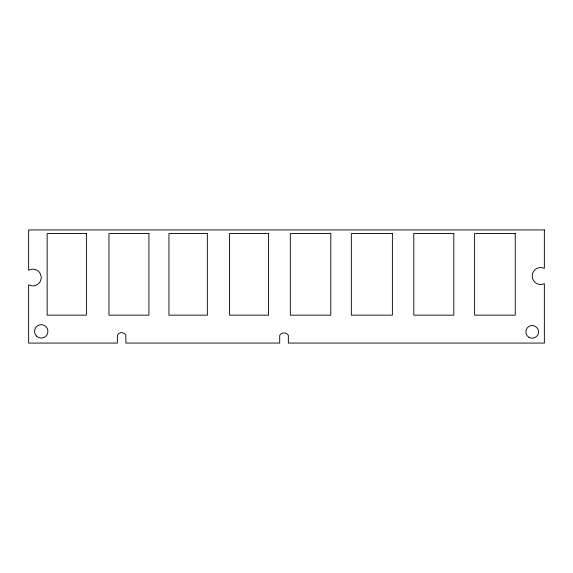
<?xml version="1.0" encoding="UTF-8"?>
<svg xmlns="http://www.w3.org/2000/svg" width="573" height="573" viewBox="0 0 573 573"><rect width="100%" height="100%" fill="white"/><g stroke="black" fill="none" stroke-linecap="round" stroke-linejoin="round"><path stroke-width="0.86" d="M544.35 229.931L28.65 229.931L28.65 270.248A8.387 8.387 0 0 1 39.272 272.125A8.387 8.387 0 0 1 39.272 282.904A8.387 8.387 0 0 1 28.65 284.781L28.65 343.069L117.393 343.069L117.393 335.341A4.598 4.598 0 0 1 125.838 335.341L125.838 343.069L279.703 343.069L279.703 335.341A5.021 5.021 0 0 1 288.362 335.341L288.362 343.069L544.35 343.069L544.35 283.699A8.502 8.502 0 0 1 532.202 276.028A8.502 8.502 0 0 1 544.35 268.35L544.35 229.931M86.423 233.548L47.144 233.548L47.144 315.157L86.423 315.157L86.423 233.548M148.937 233.548L108.949 233.548L108.949 315.157L148.937 315.157L148.937 233.548M207.347 233.548L168.956 233.548L168.956 315.157L207.347 315.157L207.347 233.548M268.579 233.548L229.558 233.548L229.558 315.157L268.579 315.157L268.579 233.548M330.8 233.548L290.325 233.548L290.325 315.157L330.8 315.157L330.8 233.548M392.39 233.548L351.335 233.548L351.335 315.157L392.39 315.157L392.39 233.548M453.816 233.548L413.806 233.548L413.806 315.157L453.816 315.157L453.816 233.548M515.242 233.548L474.609 233.548L474.609 315.157L515.242 315.157L515.242 233.548M36.5 336.093A6.697 6.697 0 0 0 47.702 333.092A6.697 6.697 0 0 0 39.501 324.891A6.697 6.697 0 0 0 36.5 336.093M529.008 337.411A6.389 6.389 0 0 0 538.591 331.874A6.389 6.389 0 0 0 529.008 326.345A6.389 6.389 0 0 0 529.008 337.411"/></g></svg>
